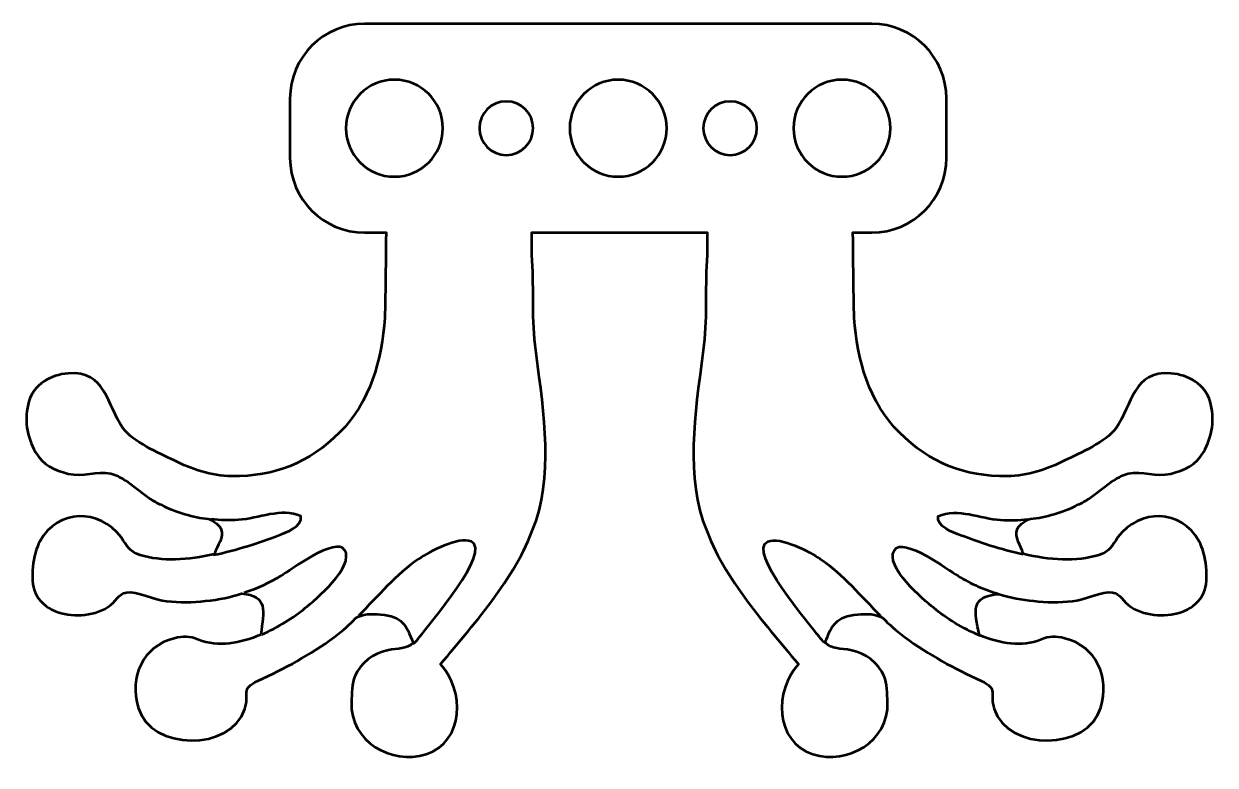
# Model space of a CAD drawing. Header units: centimetres. Extents: x -13.99 to -6.01, y -12.51 to -7.54.
import ezdxf

# ---------------------------------------------------------------- set-up
doc = ezdxf.new("R2010")
doc.units = ezdxf.units.CM
doc.header["$MEASUREMENT"] = 0
doc.layers.add('Layer 1', color=7, linetype='Continuous')

msp = doc.modelspace()

# ---------------------------------------------------------------- linework, layer by layer
at = {"layer": 'Layer 1', "lineweight": 53}
for points, knots in [([(-8.30876, -8.94199), (-8.30876, -8.94199), (-8.43517, -8.94199), (-8.43517, -8.94199), (-8.43517, -8.94199), (-8.43193, -9.23765), (-8.42852, -9.49213), (-8.42685, -9.51399), (-8.42685, -9.51399), (-8.40519, -9.79697), (-8.33074, -10.07835), (-8.12303, -10.28335), (-8.12303, -10.28335), (-7.91441, -10.48928), (-7.6937, -10.57775), (-7.39959, -10.57611), (-7.39959, -10.57611), (-7.26397, -10.57535), (-7.13231, -10.52801), (-7.01189, -10.46899), (-7.01189, -10.46899), (-6.91433, -10.42114), (-6.73733, -10.34585), (-6.67297, -10.25482), (-6.67297, -10.25482), (-6.5597, -10.09462), (-6.55972, -9.86769), (-6.30509, -9.88632), (-6.30509, -9.88632), (-6.18413, -9.89516), (-6.07499, -9.96072), (-6.04103, -10.07461), (-6.04103, -10.07461), (-6.00712, -10.18845), (-6.0256, -10.31203), (-6.08615, -10.41443), (-6.08615, -10.41443), (-6.13773, -10.50169), (-6.21111, -10.53534), (-6.30533, -10.55912), (-6.30533, -10.55912), (-6.40663, -10.58471), (-6.49522, -10.536), (-6.58967, -10.55874), (-6.58967, -10.55874), (-6.69482, -10.58403), (-6.79534, -10.69714), (-6.89027, -10.74881), (-6.89027, -10.74881), (-6.90164, -10.755), (-6.91318, -10.76095), (-6.92484, -10.76669), (-6.92484, -10.76669), (-7.02906, -10.81793), (-7.14516, -10.85147), (-7.24565, -10.86269), (-7.24565, -10.86269), (-7.26437, -10.86589), (-7.31741, -10.89285), (-7.33181, -10.92725), (-7.33181, -10.92725), (-7.35806, -10.99009), (-7.30697, -11.03587), (-7.29417, -11.09683), (-7.29417, -11.09683), (-7.11826, -11.13862), (-6.93718, -11.15179), (-6.78613, -11.10433), (-6.78613, -11.10433), (-6.70918, -11.08015), (-6.70403, -11.04485), (-6.65873, -10.98479), (-6.65873, -10.98479), (-6.5145, -10.79356), (-6.23444, -10.79265), (-6.11409, -11.01323), (-6.11409, -11.01323), (-6.06749, -11.09863), (-6.04582, -11.2675), (-6.08347, -11.35627), (-6.08347, -11.35627), (-6.1334, -11.47398), (-6.27566, -11.51512), (-6.39327, -11.50753), (-6.39327, -11.50753), (-6.4549, -11.50354), (-6.51956, -11.48723), (-6.57158, -11.45289), (-6.57158, -11.45289), (-6.62312, -11.41884), (-6.64328, -11.36302), (-6.69428, -11.35504), (-6.69428, -11.35504), (-6.76157, -11.34457), (-6.88937, -11.40677), (-6.96341, -11.41411), (-6.96341, -11.41411), (-7.05058, -11.4227), (-7.13867, -11.42204), (-7.22575, -11.4127), (-7.22575, -11.4127), (-7.30337, -11.40437), (-7.38062, -11.38917), (-7.45448, -11.36716), (-7.45448, -11.36716), (-7.65021, -11.37756), (-7.62095, -11.47747), (-7.58772, -11.6428), (-7.58772, -11.6428), (-7.44589, -11.70007), (-7.3013, -11.72234), (-7.178, -11.67297), (-7.178, -11.67297), (-7.11555, -11.64797), (-7.07984, -11.64731), (-7.01426, -11.66347), (-7.01426, -11.66347), (-6.80441, -11.71513), (-6.71327, -11.92369), (-6.77361, -12.12707), (-6.77361, -12.12707), (-6.8601, -12.4186), (-7.3948, -12.42235), (-7.48846, -12.13699), (-7.48846, -12.13699), (-7.52343, -12.03026), (-7.456, -12.00362), (-7.5766, -11.94808), (-7.5766, -11.94808), (-7.75469, -11.86604), (-7.92881, -11.77347), (-8.08645, -11.65612), (-8.08645, -11.65612), (-8.14489, -11.61263), (-8.19837, -11.56357), (-8.23082, -11.53078), (-8.23082, -11.53078), (-8.27419, -11.49634), (-8.35169, -11.49787), (-8.40312, -11.50285), (-8.40312, -11.50285), (-8.55013, -11.51709), (-8.57135, -11.56767), (-8.62244, -11.69123), (-8.62244, -11.69123), (-8.57085, -11.74055), (-8.52564, -11.72684), (-8.44208, -11.74381), (-8.44208, -11.74381), (-8.35132, -11.76221), (-8.26494, -11.82841), (-8.22728, -11.91346), (-8.22728, -11.91346), (-8.20347, -11.96719), (-8.20569, -12.03389), (-8.20326, -12.09205), (-8.20326, -12.09205), (-8.19228, -12.35419), (-8.47163, -12.51385), (-8.70343, -12.43989), (-8.70343, -12.43989), (-8.96021, -12.35798), (-8.9647, -12.00997), (-8.80024, -11.83723), (-8.80024, -11.83723), (-9.04421, -11.54256), (-9.31663, -11.24419), (-9.44053, -10.87475), (-9.44053, -10.87475), (-9.56251, -10.51117), (-9.48021, -10.06819), (-9.43463, -9.69518), (-9.43463, -9.69518), (-9.40947, -9.48929), (-9.43029, -9.29315), (-9.41162, -9.09151), (-9.41162, -9.09151), (-9.41162, -9.09151), (-9.41162, -8.94199), (-9.41162, -8.94199), (-9.41162, -8.94199), (-9.41162, -8.94199), (-10.58838, -8.94199), (-10.58838, -8.94199), (-10.58838, -8.94199), (-10.58838, -8.94199), (-10.58838, -9.09151), (-10.58838, -9.09151), (-10.58838, -9.09151), (-10.56974, -9.29315), (-10.59052, -9.48929), (-10.56537, -9.69518), (-10.56537, -9.69518), (-10.51978, -10.06819), (-10.4375, -10.51117), (-10.55946, -10.87475), (-10.55946, -10.87475), (-10.6834, -11.24419), (-10.95579, -11.54256), (-11.19975, -11.83723), (-11.19975, -11.83723), (-11.03529, -12.00997), (-11.03979, -12.35798), (-11.29656, -12.43989), (-11.29656, -12.43989), (-11.52837, -12.51385), (-11.80771, -12.35419), (-11.79674, -12.09205), (-11.79674, -12.09205), (-11.7943, -12.03389), (-11.79652, -11.96719), (-11.77274, -11.91346), (-11.77274, -11.91346), (-11.73507, -11.82841), (-11.64867, -11.76221), (-11.55792, -11.74381), (-11.55792, -11.74381), (-11.4776, -11.72749), (-11.43271, -11.73954), (-11.38284, -11.69377), (-11.38284, -11.69377), (-11.43316, -11.56767), (-11.45439, -11.51709), (-11.60139, -11.50285), (-11.60139, -11.50285), (-11.65282, -11.49787), (-11.73031, -11.49634), (-11.77143, -11.53078), (-11.77143, -11.53078), (-11.80162, -11.56357), (-11.8551, -11.61263), (-11.91354, -11.65612), (-11.91354, -11.65612), (-12.07118, -11.77347), (-12.24531, -11.86604), (-12.42339, -11.94808), (-12.42339, -11.94808), (-12.54399, -12.00362), (-12.47658, -12.03026), (-12.51153, -12.13699), (-12.51153, -12.13699), (-12.60519, -12.42235), (-13.13989, -12.4186), (-13.22638, -12.12707), (-13.22638, -12.12707), (-13.28677, -11.92369), (-13.19561, -11.71513), (-12.98575, -11.66347), (-12.98575, -11.66347), (-12.92016, -11.64731), (-12.88444, -11.64797), (-12.822, -11.67297), (-12.822, -11.67297), (-12.69253, -11.7248), (-12.53961, -11.69767), (-12.4044, -11.63863), (-12.4044, -11.63863), (-12.38355, -11.47747), (-12.35429, -11.37756), (-12.53374, -11.3628), (-12.53374, -11.3628), (-12.60008, -11.38526), (-12.68691, -11.40333), (-12.77424, -11.4127), (-12.77424, -11.4127), (-12.86132, -11.42204), (-12.94942, -11.4227), (-13.03658, -11.41411), (-13.03658, -11.41411), (-13.11063, -11.40677), (-13.23843, -11.34457), (-13.30573, -11.35504), (-13.30573, -11.35504), (-13.35672, -11.36302), (-13.37688, -11.41884), (-13.42842, -11.45289), (-13.42842, -11.45289), (-13.48047, -11.48723), (-13.54509, -11.50354), (-13.60672, -11.50753), (-13.60672, -11.50753), (-13.72433, -11.51512), (-13.8666, -11.47398), (-13.91652, -11.35627), (-13.91652, -11.35627), (-13.95417, -11.2675), (-13.9325, -11.09863), (-13.88592, -11.01323), (-13.88592, -11.01323), (-13.76555, -10.79265), (-13.48549, -10.79356), (-13.34127, -10.98479), (-13.34127, -10.98479), (-13.29597, -11.04485), (-13.29081, -11.08015), (-13.21386, -11.10433), (-13.21386, -11.10433), (-13.06719, -11.15042), (-12.89221, -11.13933), (-12.71574, -11.09844), (-12.71574, -11.09844), (-12.69754, -11.03587), (-12.64646, -10.99009), (-12.67269, -10.92725), (-12.67269, -10.92725), (-12.68709, -10.89285), (-12.74015, -10.86589), (-12.75661, -10.86269), (-12.75661, -10.86269), (-12.85485, -10.85147), (-12.97094, -10.81793), (-13.07515, -10.76669), (-13.07515, -10.76669), (-13.08681, -10.76095), (-13.09836, -10.755), (-13.10973, -10.74881), (-13.10973, -10.74881), (-13.20467, -10.69714), (-13.30518, -10.58403), (-13.41033, -10.55874), (-13.41033, -10.55874), (-13.50477, -10.536), (-13.59336, -10.58471), (-13.69467, -10.55912), (-13.69467, -10.55912), (-13.7889, -10.53534), (-13.86228, -10.50169), (-13.91388, -10.41443), (-13.91388, -10.41443), (-13.97439, -10.31203), (-13.99289, -10.18845), (-13.95896, -10.07461), (-13.95896, -10.07461), (-13.92502, -9.96072), (-13.81588, -9.89516), (-13.69491, -9.88632), (-13.69491, -9.88632), (-13.4403, -9.86769), (-13.44033, -10.09462), (-13.32704, -10.25482), (-13.32704, -10.25482), (-13.26266, -10.34585), (-13.08566, -10.42114), (-12.98811, -10.46899), (-12.98811, -10.46899), (-12.86769, -10.52801), (-12.73604, -10.57535), (-12.60041, -10.57611), (-12.60041, -10.57611), (-12.3063, -10.57775), (-12.08559, -10.48928), (-11.87696, -10.28335), (-11.87696, -10.28335), (-11.66925, -10.07835), (-11.5948, -9.79697), (-11.57314, -9.51399), (-11.57314, -9.51399), (-11.57147, -9.49213), (-11.56806, -9.23765), (-11.56483, -8.94199), (-11.56483, -8.94199), (-11.56483, -8.94199), (-11.70876, -8.94199), (-11.70876, -8.94199), (-11.70876, -8.94199), (-11.9849, -8.94199), (-12.20876, -8.71813), (-12.20876, -8.44199), (-12.20876, -8.44199), (-12.20876, -8.44199), (-12.20876, -8.04199), (-12.20876, -8.04199), (-12.20876, -8.04199), (-12.20876, -7.76585), (-11.9849, -7.54199), (-11.70876, -7.54199), (-11.70876, -7.54199), (-11.70876, -7.54199), (-8.30876, -7.54199), (-8.30876, -7.54199), (-8.30876, -7.54199), (-8.03262, -7.54199), (-7.80876, -7.76585), (-7.80876, -8.04199), (-7.80876, -8.04199), (-7.80876, -8.04199), (-7.80876, -8.44199), (-7.80876, -8.44199), (-7.80876, -8.44199), (-7.80876, -8.71813), (-8.03262, -8.94199), (-8.30876, -8.94199)], [0, 0, 0, 0, 0.010101, 0.010101, 0.010101, 0.010101, 0.020202, 0.020202, 0.020202, 0.020202, 0.030303, 0.030303, 0.030303, 0.030303, 0.040404, 0.040404, 0.040404, 0.040404, 0.0505051, 0.0505051, 0.0505051, 0.0505051, 0.0606061, 0.0606061, 0.0606061, 0.0606061, 0.0707071, 0.0707071, 0.0707071, 0.0707071, 0.0808081, 0.0808081, 0.0808081, 0.0808081, 0.0909091, 0.0909091, 0.0909091, 0.0909091, 0.1010101, 0.1010101, 0.1010101, 0.1010101, 0.1111111, 0.1111111, 0.1111111, 0.1111111, 0.1212121, 0.1212121, 0.1212121, 0.1212121, 0.1313131, 0.1313131, 0.1313131, 0.1313131, 0.1414141, 0.1414141, 0.1414141, 0.1414141, 0.1515152, 0.1515152, 0.1515152, 0.1515152, 0.1616162, 0.1616162, 0.1616162, 0.1616162, 0.1717172, 0.1717172, 0.1717172, 0.1717172, 0.1818182, 0.1818182, 0.1818182, 0.1818182, 0.1919192, 0.1919192, 0.1919192, 0.1919192, 0.2020202, 0.2020202, 0.2020202, 0.2020202, 0.2121212, 0.2121212, 0.2121212, 0.2121212, 0.2222222, 0.2222222, 0.2222222, 0.2222222, 0.2323232, 0.2323232, 0.2323232, 0.2323232, 0.2424242, 0.2424242, 0.2424242, 0.2424242, 0.2525253, 0.2525253, 0.2525253, 0.2525253, 0.2626263, 0.2626263, 0.2626263, 0.2626263, 0.2727273, 0.2727273, 0.2727273, 0.2727273, 0.2828283, 0.2828283, 0.2828283, 0.2828283, 0.2929293, 0.2929293, 0.2929293, 0.2929293, 0.3030303, 0.3030303, 0.3030303, 0.3030303, 0.3131313, 0.3131313, 0.3131313, 0.3131313, 0.3232323, 0.3232323, 0.3232323, 0.3232323, 0.3333333, 0.3333333, 0.3333333, 0.3333333, 0.3434343, 0.3434343, 0.3434343, 0.3434343, 0.3535354, 0.3535354, 0.3535354, 0.3535354, 0.3636364, 0.3636364, 0.3636364, 0.3636364, 0.3737374, 0.3737374, 0.3737374, 0.3737374, 0.3838384, 0.3838384, 0.3838384, 0.3838384, 0.3939394, 0.3939394, 0.3939394, 0.3939394, 0.4040404, 0.4040404, 0.4040404, 0.4040404, 0.4141414, 0.4141414, 0.4141414, 0.4141414, 0.4242424, 0.4242424, 0.4242424, 0.4242424, 0.4343434, 0.4343434, 0.4343434, 0.4343434, 0.4444444, 0.4444444, 0.4444444, 0.4444444, 0.4545455, 0.4545455, 0.4545455, 0.4545455, 0.4646465, 0.4646465, 0.4646465, 0.4646465, 0.4747475, 0.4747475, 0.4747475, 0.4747475, 0.4848485, 0.4848485, 0.4848485, 0.4848485, 0.4949495, 0.4949495, 0.4949495, 0.4949495, 0.5050505, 0.5050505, 0.5050505, 0.5050505, 0.5151515, 0.5151515, 0.5151515, 0.5151515, 0.5252525, 0.5252525, 0.5252525, 0.5252525, 0.5353535, 0.5353535, 0.5353535, 0.5353535, 0.5454545, 0.5454545, 0.5454545, 0.5454545, 0.5555556, 0.5555556, 0.5555556, 0.5555556, 0.5656566, 0.5656566, 0.5656566, 0.5656566, 0.5757576, 0.5757576, 0.5757576, 0.5757576, 0.5858586, 0.5858586, 0.5858586, 0.5858586, 0.5959596, 0.5959596, 0.5959596, 0.5959596, 0.6060606, 0.6060606, 0.6060606, 0.6060606, 0.6161616, 0.6161616, 0.6161616, 0.6161616, 0.6262626, 0.6262626, 0.6262626, 0.6262626, 0.6363636, 0.6363636, 0.6363636, 0.6363636, 0.6464646, 0.6464646, 0.6464646, 0.6464646, 0.6565657, 0.6565657, 0.6565657, 0.6565657, 0.6666667, 0.6666667, 0.6666667, 0.6666667, 0.6767677, 0.6767677, 0.6767677, 0.6767677, 0.6868687, 0.6868687, 0.6868687, 0.6868687, 0.6969697, 0.6969697, 0.6969697, 0.6969697, 0.7070707, 0.7070707, 0.7070707, 0.7070707, 0.7171717, 0.7171717, 0.7171717, 0.7171717, 0.7272727, 0.7272727, 0.7272727, 0.7272727, 0.7373737, 0.7373737, 0.7373737, 0.7373737, 0.7474747, 0.7474747, 0.7474747, 0.7474747, 0.7575758, 0.7575758, 0.7575758, 0.7575758, 0.7676768, 0.7676768, 0.7676768, 0.7676768, 0.7777778, 0.7777778, 0.7777778, 0.7777778, 0.7878788, 0.7878788, 0.7878788, 0.7878788, 0.7979798, 0.7979798, 0.7979798, 0.7979798, 0.8080808, 0.8080808, 0.8080808, 0.8080808, 0.8181818, 0.8181818, 0.8181818, 0.8181818, 0.8282828, 0.8282828, 0.8282828, 0.8282828, 0.8383838, 0.8383838, 0.8383838, 0.8383838, 0.8484848, 0.8484848, 0.8484848, 0.8484848, 0.8585859, 0.8585859, 0.8585859, 0.8585859, 0.8686869, 0.8686869, 0.8686869, 0.8686869, 0.8787879, 0.8787879, 0.8787879, 0.8787879, 0.8888889, 0.8888889, 0.8888889, 0.8888889, 0.8989899, 0.8989899, 0.8989899, 0.8989899, 0.9090909, 0.9090909, 0.9090909, 0.9090909, 0.9191919, 0.9191919, 0.9191919, 0.9191919, 0.9292929, 0.9292929, 0.9292929, 0.9292929, 0.9393939, 0.9393939, 0.9393939, 0.9393939, 0.9494949, 0.9494949, 0.9494949, 0.9494949, 0.959596, 0.959596, 0.959596, 0.959596, 0.969697, 0.969697, 0.969697, 0.969697, 0.979798, 0.979798, 0.979798, 0.979798, 1, 1, 1, 1]), ([(-11.83376, -8.24199), (-11.83376, -8.0625), (-11.68825, -7.91699), (-11.50876, -7.91699), (-11.50876, -7.91699), (-11.32927, -7.91699), (-11.18376, -8.0625), (-11.18376, -8.24199), (-11.18376, -8.24199), (-11.18376, -8.42148), (-11.32927, -8.56699), (-11.50876, -8.56699), (-11.50876, -8.56699), (-11.68825, -8.56699), (-11.83376, -8.42148), (-11.83376, -8.24199)], [0, 0, 0, 0, 0.2, 0.2, 0.2, 0.2, 0.4, 0.4, 0.4, 0.4, 0.6, 0.6, 0.6, 0.6, 1, 1, 1, 1]), ([(-10.33376, -8.24199), (-10.33376, -8.0625), (-10.18825, -7.91699), (-10.00876, -7.91699), (-10.00876, -7.91699), (-9.82927, -7.91699), (-9.68376, -8.0625), (-9.68376, -8.24199), (-9.68376, -8.24199), (-9.68376, -8.42148), (-9.82927, -8.56699), (-10.00876, -8.56699), (-10.00876, -8.56699), (-10.18825, -8.56699), (-10.33376, -8.42148), (-10.33376, -8.24199)], [0, 0, 0, 0, 0.2, 0.2, 0.2, 0.2, 0.4, 0.4, 0.4, 0.4, 0.6, 0.6, 0.6, 0.6, 1, 1, 1, 1]), ([(-8.83376, -8.24199), (-8.83376, -8.0625), (-8.68825, -7.91699), (-8.50876, -7.91699), (-8.50876, -7.91699), (-8.32927, -7.91699), (-8.18376, -8.0625), (-8.18376, -8.24199), (-8.18376, -8.24199), (-8.18376, -8.42148), (-8.32927, -8.56699), (-8.50876, -8.56699), (-8.50876, -8.56699), (-8.68825, -8.56699), (-8.83376, -8.42148), (-8.83376, -8.24199)], [0, 0, 0, 0, 0.2, 0.2, 0.2, 0.2, 0.4, 0.4, 0.4, 0.4, 0.6, 0.6, 0.6, 0.6, 1, 1, 1, 1]), ([(-10.93876, -8.24199), (-10.93876, -8.14258), (-10.85817, -8.06199), (-10.75876, -8.06199), (-10.75876, -8.06199), (-10.65935, -8.06199), (-10.57876, -8.14258), (-10.57876, -8.24199), (-10.57876, -8.24199), (-10.57876, -8.3414), (-10.65935, -8.42199), (-10.75876, -8.42199), (-10.75876, -8.42199), (-10.85817, -8.42199), (-10.93876, -8.3414), (-10.93876, -8.24199)], [0, 0, 0, 0, 0.2, 0.2, 0.2, 0.2, 0.4, 0.4, 0.4, 0.4, 0.6, 0.6, 0.6, 0.6, 1, 1, 1, 1]), ([(-9.43876, -8.24199), (-9.43876, -8.14258), (-9.35817, -8.06199), (-9.25876, -8.06199), (-9.25876, -8.06199), (-9.15935, -8.06199), (-9.07876, -8.14258), (-9.07876, -8.24199), (-9.07876, -8.24199), (-9.07876, -8.3414), (-9.15935, -8.42199), (-9.25876, -8.42199), (-9.25876, -8.42199), (-9.35817, -8.42199), (-9.43876, -8.3414), (-9.43876, -8.24199)], [0, 0, 0, 0, 0.2, 0.2, 0.2, 0.2, 0.4, 0.4, 0.4, 0.4, 0.6, 0.6, 0.6, 0.6, 1, 1, 1, 1])]:
    msp.add_open_spline(points, degree=3, knots=knots, dxfattribs=at)
at = {"layer": 'Layer 1', "color": 5, "lineweight": 53}
for points in [[(-12.72111, -11.10407), (-12.56534, -11.07195), (-12.41277, -11.01978), (-12.2877, -10.97243), (-12.2877, -10.97243), (-12.23319, -10.9518), (-12.12635, -10.91527), (-12.13511, -10.84316), (-12.13511, -10.84316), (-12.26846, -10.78683), (-12.41885, -10.85954), (-12.55467, -10.86925), (-12.55467, -10.86925), (-12.61493, -10.87355), (-12.6765, -10.87199), (-12.73781, -10.86494)], [(-7.2942, -11.10084), (-7.44464, -11.06854), (-7.59134, -11.01823), (-7.71233, -10.97243), (-7.71233, -10.97243), (-7.76681, -10.9518), (-7.87364, -10.91527), (-7.86488, -10.84316), (-7.86488, -10.84316), (-7.73153, -10.78683), (-7.58114, -10.85954), (-7.44536, -10.86925), (-7.44536, -10.86925), (-7.38509, -10.87355), (-7.32352, -10.87199), (-7.26221, -10.86494)], [(-12.39829, -11.63764), (-12.28838, -11.59094), (-12.18549, -11.52433), (-12.10611, -11.45948), (-12.10611, -11.45948), (-12.03899, -11.40463), (-11.77297, -11.18309), (-11.84251, -11.07076), (-11.84251, -11.07076), (-11.8992, -10.97909), (-12.20468, -11.20437), (-12.26934, -11.24446), (-12.26934, -11.24446), (-12.34656, -11.29233), (-12.42981, -11.33006), (-12.51627, -11.35809)], [(-11.38264, -11.6994), (-11.36862, -11.68817), (-11.35419, -11.67283), (-11.33845, -11.65164), (-11.33845, -11.65164), (-11.28157, -11.57501), (-10.8477, -11.07581), (-10.99489, -11.01328), (-10.99489, -11.01328), (-11.0768, -10.97849), (-11.27627, -11.08324), (-11.3448, -11.12979), (-11.3448, -11.12979), (-11.4999, -11.23516), (-11.61852, -11.38109), (-11.75013, -11.51225)], [(-8.62341, -11.69433), (-8.63554, -11.68367), (-8.64806, -11.66981), (-8.66154, -11.65164), (-8.66154, -11.65164), (-8.71842, -11.57501), (-9.15229, -11.07581), (-9.0051, -11.01328), (-9.0051, -11.01328), (-8.92319, -10.97849), (-8.72375, -11.08324), (-8.6552, -11.12979), (-8.6552, -11.12979), (-8.50009, -11.23516), (-8.38147, -11.38109), (-8.24987, -11.51225)], [(-7.58146, -11.64598), (-7.69893, -11.5991), (-7.80965, -11.5283), (-7.89388, -11.45948), (-7.89388, -11.45948), (-7.961, -11.40463), (-8.22702, -11.18309), (-8.15749, -11.07076), (-8.15749, -11.07076), (-8.10082, -10.97909), (-7.79533, -11.20437), (-7.73066, -11.24446), (-7.73066, -11.24446), (-7.64511, -11.29748), (-7.55219, -11.33807), (-7.45568, -11.36681)]]:
    msp.add_open_spline(points, degree=3, knots=[0, 0, 0, 0, 0.2, 0.2, 0.2, 0.2, 0.4, 0.4, 0.4, 0.4, 0.6, 0.6, 0.6, 0.6, 1, 1, 1, 1], dxfattribs=at)

doc.saveas('drawing.dxf')
